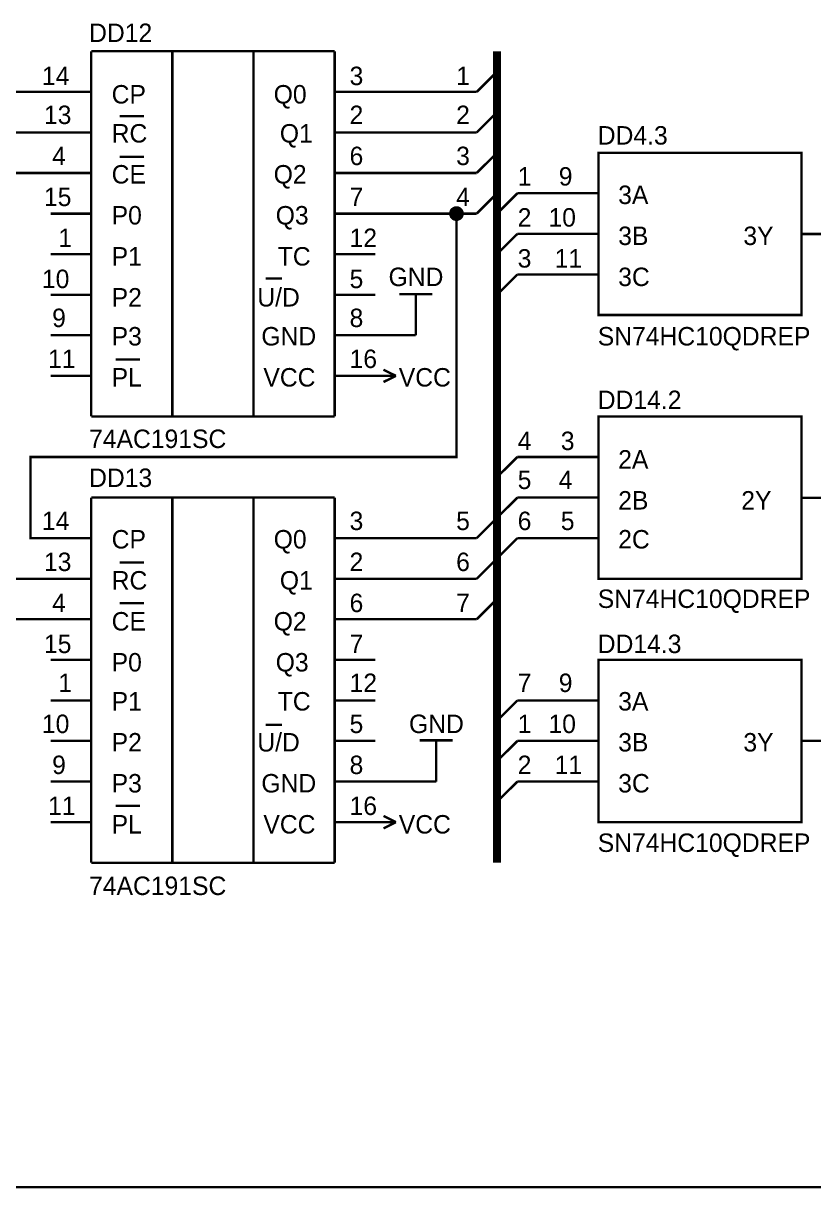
# Model space of a CAD drawing. Header units: millimetres. Extents: x 0 to 594, y 0 to 420.
# Drawn here: x 416.6 to 514, y 104.8 to 248.4 of the extents above; entities that cross this region are included whole.
import ezdxf

# ---------------------------------------------------------------- set-up
doc = ezdxf.new("R2010")
doc.units = ezdxf.units.MM
doc.layers.add('Sheet', color=255, linetype='Continuous')

msp = doc.modelspace()

# ---------------------------------------------------------------- linework, layer by layer
at = {"layer": 'Sheet'}
for points, const_width in [([(424.99, 245), (454.97, 245)], 0.3), ([(424.99, 199.99), (424.99, 245)], 0.3), ([(434.98, 245), (434.98, 199.99)], 0.3), ([(444.98, 245), (444.98, 199.99)], 0.3), ([(454.97, 245), (454.97, 199.99)], 0.3), ([(474.97, 245), (474.97, 144.99)], 1.02), ([(472.47, 239.99), (474.97, 242.49)], 0.3), ([(419.98, 239.99), (407.49, 239.99), (407.49, 237.5), (394.98, 237.5)], 0.3), ([(424.99, 239.99), (419.98, 239.99)], 0.3), ([(454.97, 239.99), (459.98, 239.99)], 0.3), ([(459.98, 239.99), (472.47, 239.99)], 0.3), ([(428.48, 236.99), (431.48, 236.99)], 0.3), ([(472.47, 234.99), (474.97, 237.5)], 0.3), ([(419.98, 234.99), (409.99, 234.99), (409.99, 179.99), (419.98, 179.99)], 0.3), ([(424.99, 234.99), (419.98, 234.99)], 0.3), ([(454.97, 234.99), (459.98, 234.99)], 0.3), ([(459.98, 234.99), (472.47, 234.99)], 0.3), ([(428.48, 231.99), (431.48, 231.99)], 0.3), ([(472.47, 230), (474.97, 232.49)], 0.3), ([(419.98, 230), (414.99, 230), (414.99, 175), (419.98, 175)], 0.3), ([(424.99, 230), (419.98, 230)], 0.3), ([(454.97, 230), (459.98, 230)], 0.3), ([(459.98, 230), (472.47, 230)], 0.3), ([(472.47, 224.99), (474.97, 227.5)], 0.3), ([(474.97, 224.99), (477.48, 227.5)], 0.3), ([(477.48, 227.5), (482.47, 227.5)], 0.3), ([(487.47, 227.5), (482.47, 227.5)], 0.3), ([(469.22, 224.99), (469.22, 225.04), (469.22, 225.07), (469.23, 225.1), (469.23, 225.15), (469.23, 225.18), (469.25, 225.21), (469.27, 225.26), (469.28, 225.29), (469.3, 225.32), (469.31, 225.35), (469.33, 225.38), (469.34, 225.42), (469.36, 225.45), (469.39, 225.48), (469.41, 225.49), (469.44, 225.53), (469.47, 225.56), (469.49, 225.57), (469.52, 225.6), (469.55, 225.62), (469.58, 225.64), (469.61, 225.65), (469.64, 225.67), (469.68, 225.68), (469.71, 225.7), (469.76, 225.72), (469.79, 225.73), (469.82, 225.73), (469.87, 225.73), (469.9, 225.75), (469.93, 225.75), (469.98, 225.75)], 0.3), ([(469.22, 224.99), (469.22, 225.04), (469.22, 225.07), (469.23, 225.1), (469.23, 225.15), (469.23, 225.18), (469.25, 225.21), (469.27, 225.26), (469.28, 225.29), (469.3, 225.32), (469.31, 225.35), (469.33, 225.38), (469.34, 225.42), (469.36, 225.45), (469.39, 225.48), (469.41, 225.49), (469.44, 225.53), (469.47, 225.56), (469.49, 225.57), (469.52, 225.6), (469.55, 225.62), (469.58, 225.64), (469.61, 225.65), (469.64, 225.67), (469.68, 225.68), (469.71, 225.7), (469.76, 225.72), (469.79, 225.73), (469.82, 225.73), (469.87, 225.73), (469.9, 225.75), (469.93, 225.75), (469.98, 225.75)], 0.3), ([(469.22, 224.99), (469.22, 225.04), (469.22, 225.07), (469.23, 225.1), (469.23, 225.15), (469.23, 225.18), (469.25, 225.21), (469.27, 225.26), (469.28, 225.29), (469.3, 225.32), (469.31, 225.35), (469.33, 225.38), (469.34, 225.42), (469.36, 225.45), (469.39, 225.48), (469.41, 225.49), (469.44, 225.53), (469.47, 225.56), (469.49, 225.57), (469.52, 225.6), (469.55, 225.62), (469.58, 225.64), (469.61, 225.65), (469.64, 225.67), (469.68, 225.68), (469.71, 225.7), (469.76, 225.72), (469.79, 225.73), (469.82, 225.73), (469.87, 225.73), (469.9, 225.75), (469.93, 225.75), (469.98, 225.75)], 0.3), ([(469.22, 224.99), (469.22, 225.04), (469.22, 225.07), (469.23, 225.1), (469.23, 225.15), (469.23, 225.18), (469.25, 225.21), (469.27, 225.26), (469.28, 225.29), (469.3, 225.32), (469.31, 225.35), (469.33, 225.38), (469.34, 225.42), (469.36, 225.45), (469.39, 225.48), (469.41, 225.49), (469.44, 225.53), (469.47, 225.56), (469.49, 225.57), (469.52, 225.6), (469.55, 225.62), (469.58, 225.64), (469.61, 225.65), (469.64, 225.67), (469.68, 225.68), (469.71, 225.7), (469.76, 225.72), (469.79, 225.73), (469.82, 225.73), (469.87, 225.73), (469.9, 225.75), (469.93, 225.75), (469.98, 225.75)], 0.3), ([(469.22, 224.99), (469.22, 225.04), (469.22, 225.07), (469.23, 225.1), (469.23, 225.15), (469.23, 225.18), (469.25, 225.21), (469.27, 225.26), (469.28, 225.29), (469.3, 225.32), (469.31, 225.35), (469.33, 225.38), (469.34, 225.42), (469.36, 225.45), (469.39, 225.48), (469.41, 225.49), (469.44, 225.53), (469.47, 225.56), (469.49, 225.57), (469.52, 225.6), (469.55, 225.62), (469.58, 225.64), (469.61, 225.65), (469.64, 225.67), (469.68, 225.68), (469.71, 225.7), (469.76, 225.72), (469.79, 225.73), (469.82, 225.73), (469.87, 225.73), (469.9, 225.75), (469.93, 225.75), (469.98, 225.75)], 0.3), ([(469.22, 224.99), (469.22, 225.04), (469.22, 225.07), (469.23, 225.1), (469.23, 225.15), (469.23, 225.18), (469.25, 225.21), (469.27, 225.26), (469.28, 225.29), (469.3, 225.32), (469.31, 225.35), (469.33, 225.38), (469.34, 225.42), (469.36, 225.45), (469.39, 225.48), (469.41, 225.49), (469.44, 225.53), (469.47, 225.56), (469.49, 225.57), (469.52, 225.6), (469.55, 225.62), (469.58, 225.64), (469.61, 225.65), (469.64, 225.67), (469.68, 225.68), (469.71, 225.7), (469.76, 225.72), (469.79, 225.73), (469.82, 225.73), (469.87, 225.73), (469.9, 225.75), (469.93, 225.75), (469.98, 225.75)], 0.3), ([(469.22, 224.99), (469.22, 225.04), (469.22, 225.07), (469.23, 225.1), (469.23, 225.15), (469.23, 225.18), (469.25, 225.21), (469.27, 225.26), (469.28, 225.29), (469.3, 225.32), (469.31, 225.35), (469.33, 225.38), (469.34, 225.42), (469.36, 225.45), (469.39, 225.48), (469.41, 225.49), (469.44, 225.53), (469.47, 225.56), (469.49, 225.57), (469.52, 225.6), (469.55, 225.62), (469.58, 225.64), (469.61, 225.65), (469.64, 225.67), (469.68, 225.68), (469.71, 225.7), (469.76, 225.72), (469.79, 225.73), (469.82, 225.73), (469.87, 225.73), (469.9, 225.75), (469.93, 225.75), (469.98, 225.75)], 0.0991), ([(469.22, 224.99), (469.22, 225.04), (469.22, 225.07), (469.23, 225.1), (469.23, 225.15), (469.23, 225.18), (469.25, 225.21), (469.27, 225.26), (469.28, 225.29), (469.3, 225.32), (469.31, 225.35), (469.33, 225.38), (469.34, 225.42), (469.36, 225.45), (469.39, 225.48), (469.41, 225.49), (469.44, 225.53), (469.47, 225.56), (469.49, 225.57), (469.52, 225.6), (469.55, 225.62), (469.58, 225.64), (469.61, 225.65), (469.64, 225.67), (469.68, 225.68), (469.71, 225.7), (469.76, 225.72), (469.79, 225.73), (469.82, 225.73), (469.87, 225.73), (469.9, 225.75), (469.93, 225.75), (469.98, 225.75)], 0.0991), ([(469.22, 224.99), (469.22, 225.04), (469.22, 225.07), (469.23, 225.1), (469.23, 225.15), (469.23, 225.18), (469.25, 225.21), (469.27, 225.26), (469.28, 225.29), (469.3, 225.32), (469.31, 225.35), (469.33, 225.38), (469.34, 225.42), (469.36, 225.45), (469.39, 225.48), (469.41, 225.49), (469.44, 225.53), (469.47, 225.56), (469.49, 225.57), (469.52, 225.6), (469.55, 225.62), (469.58, 225.64), (469.61, 225.65), (469.64, 225.67), (469.68, 225.68), (469.71, 225.7), (469.76, 225.72), (469.79, 225.73), (469.82, 225.73), (469.87, 225.73), (469.9, 225.75), (469.93, 225.75), (469.98, 225.75)], 0.0991), ([(469.22, 224.99), (469.22, 225.04), (469.22, 225.07), (469.23, 225.1), (469.23, 225.15), (469.23, 225.18), (469.25, 225.21), (469.27, 225.26), (469.28, 225.29), (469.3, 225.32), (469.31, 225.35), (469.33, 225.38), (469.34, 225.42), (469.36, 225.45), (469.39, 225.48), (469.41, 225.49), (469.44, 225.53), (469.47, 225.56), (469.49, 225.57), (469.52, 225.6), (469.55, 225.62), (469.58, 225.64), (469.61, 225.65), (469.64, 225.67), (469.68, 225.68), (469.71, 225.7), (469.76, 225.72), (469.79, 225.73), (469.82, 225.73), (469.87, 225.73), (469.9, 225.75), (469.93, 225.75), (469.98, 225.75)], 0.0991), ([(469.22, 224.99), (469.22, 225.04), (469.22, 225.07), (469.23, 225.1), (469.23, 225.15), (469.23, 225.18), (469.25, 225.21), (469.27, 225.26), (469.28, 225.29), (469.3, 225.32), (469.31, 225.35), (469.33, 225.38), (469.34, 225.42), (469.36, 225.45), (469.39, 225.48), (469.41, 225.49), (469.44, 225.53), (469.47, 225.56), (469.49, 225.57), (469.52, 225.6), (469.55, 225.62), (469.58, 225.64), (469.61, 225.65), (469.64, 225.67), (469.68, 225.68), (469.71, 225.7), (469.76, 225.72), (469.79, 225.73), (469.82, 225.73), (469.87, 225.73), (469.9, 225.75), (469.93, 225.75), (469.98, 225.75)], 0.0991), ([(469.22, 224.99), (469.22, 225.04), (469.22, 225.07), (469.23, 225.1), (469.23, 225.15), (469.23, 225.18), (469.25, 225.21), (469.27, 225.26), (469.28, 225.29), (469.3, 225.32), (469.31, 225.35), (469.33, 225.38), (469.34, 225.42), (469.36, 225.45), (469.39, 225.48), (469.41, 225.49), (469.44, 225.53), (469.47, 225.56), (469.49, 225.57), (469.52, 225.6), (469.55, 225.62), (469.58, 225.64), (469.61, 225.65), (469.64, 225.67), (469.68, 225.68), (469.71, 225.7), (469.76, 225.72), (469.79, 225.73), (469.82, 225.73), (469.87, 225.73), (469.9, 225.75), (469.93, 225.75), (469.98, 225.75)], 0.0991), ([(469.98, 225.75), (469.98, 225.75)], 0.3), ([(469.98, 225.75), (470.01, 225.75), (470.06, 225.75), (470.09, 225.73), (470.13, 225.73), (470.17, 225.73), (470.2, 225.72), (470.23, 225.7), (470.26, 225.68), (470.31, 225.67), (470.34, 225.65), (470.37, 225.64), (470.4, 225.62), (470.43, 225.6), (470.45, 225.57), (470.48, 225.56), (470.51, 225.53), (470.53, 225.49), (470.56, 225.48), (470.58, 225.45), (470.61, 225.42), (470.62, 225.38), (470.64, 225.35), (470.66, 225.32), (470.67, 225.29), (470.69, 225.26), (470.7, 225.21), (470.7, 225.18), (470.72, 225.15), (470.72, 225.1), (470.73, 225.07), (470.73, 225.04), (470.73, 224.99)], 0.3), ([(469.98, 225.75), (469.98, 225.75)], 0.3), ([(469.98, 225.75), (470.01, 225.75), (470.06, 225.75), (470.09, 225.73), (470.13, 225.73), (470.17, 225.73), (470.2, 225.72), (470.23, 225.7), (470.26, 225.68), (470.31, 225.67), (470.34, 225.65), (470.37, 225.64), (470.4, 225.62), (470.43, 225.6), (470.45, 225.57), (470.48, 225.56), (470.51, 225.53), (470.53, 225.49), (470.56, 225.48), (470.58, 225.45), (470.61, 225.42), (470.62, 225.38), (470.64, 225.35), (470.66, 225.32), (470.67, 225.29), (470.69, 225.26), (470.7, 225.21), (470.7, 225.18), (470.72, 225.15), (470.72, 225.1), (470.73, 225.07), (470.73, 225.04), (470.73, 224.99)], 0.3), ([(469.98, 225.75), (469.98, 225.75)], 0.3), ([(469.98, 225.75), (470.01, 225.75), (470.06, 225.75), (470.09, 225.73), (470.13, 225.73), (470.17, 225.73), (470.2, 225.72), (470.23, 225.7), (470.26, 225.68), (470.31, 225.67), (470.34, 225.65), (470.37, 225.64), (470.4, 225.62), (470.43, 225.6), (470.45, 225.57), (470.48, 225.56), (470.51, 225.53), (470.53, 225.49), (470.56, 225.48), (470.58, 225.45), (470.61, 225.42), (470.62, 225.38), (470.64, 225.35), (470.66, 225.32), (470.67, 225.29), (470.69, 225.26), (470.7, 225.21), (470.7, 225.18), (470.72, 225.15), (470.72, 225.1), (470.73, 225.07), (470.73, 225.04), (470.73, 224.99)], 0.3), ([(469.98, 225.75), (469.98, 225.75)], 0.3), ([(469.98, 225.75), (470.01, 225.75), (470.06, 225.75), (470.09, 225.73), (470.13, 225.73), (470.17, 225.73), (470.2, 225.72), (470.23, 225.7), (470.26, 225.68), (470.31, 225.67), (470.34, 225.65), (470.37, 225.64), (470.4, 225.62), (470.43, 225.6), (470.45, 225.57), (470.48, 225.56), (470.51, 225.53), (470.53, 225.49), (470.56, 225.48), (470.58, 225.45), (470.61, 225.42), (470.62, 225.38), (470.64, 225.35), (470.66, 225.32), (470.67, 225.29), (470.69, 225.26), (470.7, 225.21), (470.7, 225.18), (470.72, 225.15), (470.72, 225.1), (470.73, 225.07), (470.73, 225.04), (470.73, 224.99)], 0.3), ([(469.98, 225.75), (469.98, 225.75)], 0.3), ([(469.98, 225.75), (470.01, 225.75), (470.06, 225.75), (470.09, 225.73), (470.13, 225.73), (470.17, 225.73), (470.2, 225.72), (470.23, 225.7), (470.26, 225.68), (470.31, 225.67), (470.34, 225.65), (470.37, 225.64), (470.4, 225.62), (470.43, 225.6), (470.45, 225.57), (470.48, 225.56), (470.51, 225.53), (470.53, 225.49), (470.56, 225.48), (470.58, 225.45), (470.61, 225.42), (470.62, 225.38), (470.64, 225.35), (470.66, 225.32), (470.67, 225.29), (470.69, 225.26), (470.7, 225.21), (470.7, 225.18), (470.72, 225.15), (470.72, 225.1), (470.73, 225.07), (470.73, 225.04), (470.73, 224.99)], 0.3), ([(469.98, 225.75), (469.98, 225.75)], 0.3), ([(469.98, 225.75), (470.01, 225.75), (470.06, 225.75), (470.09, 225.73), (470.13, 225.73), (470.17, 225.73), (470.2, 225.72), (470.23, 225.7), (470.26, 225.68), (470.31, 225.67), (470.34, 225.65), (470.37, 225.64), (470.4, 225.62), (470.43, 225.6), (470.45, 225.57), (470.48, 225.56), (470.51, 225.53), (470.53, 225.49), (470.56, 225.48), (470.58, 225.45), (470.61, 225.42), (470.62, 225.38), (470.64, 225.35), (470.66, 225.32), (470.67, 225.29), (470.69, 225.26), (470.7, 225.21), (470.7, 225.18), (470.72, 225.15), (470.72, 225.1), (470.73, 225.07), (470.73, 225.04), (470.73, 224.99)], 0.3), ([(469.98, 225.75), (469.98, 225.75)], 0.0991), ([(469.98, 225.75), (470.01, 225.75), (470.06, 225.75), (470.09, 225.73), (470.13, 225.73), (470.17, 225.73), (470.2, 225.72), (470.23, 225.7), (470.26, 225.68), (470.31, 225.67), (470.34, 225.65), (470.37, 225.64), (470.4, 225.62), (470.43, 225.6), (470.45, 225.57), (470.48, 225.56), (470.51, 225.53), (470.53, 225.49), (470.56, 225.48), (470.58, 225.45), (470.61, 225.42), (470.62, 225.38), (470.64, 225.35), (470.66, 225.32), (470.67, 225.29), (470.69, 225.26), (470.7, 225.21), (470.7, 225.18), (470.72, 225.15), (470.72, 225.1), (470.73, 225.07), (470.73, 225.04), (470.73, 224.99)], 0.0991), ([(469.98, 225.75), (469.98, 225.75)], 0.0991), ([(469.98, 225.75), (470.01, 225.75), (470.06, 225.75), (470.09, 225.73), (470.13, 225.73), (470.17, 225.73), (470.2, 225.72), (470.23, 225.7), (470.26, 225.68), (470.31, 225.67), (470.34, 225.65), (470.37, 225.64), (470.4, 225.62), (470.43, 225.6), (470.45, 225.57), (470.48, 225.56), (470.51, 225.53), (470.53, 225.49), (470.56, 225.48), (470.58, 225.45), (470.61, 225.42), (470.62, 225.38), (470.64, 225.35), (470.66, 225.32), (470.67, 225.29), (470.69, 225.26), (470.7, 225.21), (470.7, 225.18), (470.72, 225.15), (470.72, 225.1), (470.73, 225.07), (470.73, 225.04), (470.73, 224.99)], 0.0991), ([(469.98, 225.75), (469.98, 225.75)], 0.0991), ([(469.98, 225.75), (470.01, 225.75), (470.06, 225.75), (470.09, 225.73), (470.13, 225.73), (470.17, 225.73), (470.2, 225.72), (470.23, 225.7), (470.26, 225.68), (470.31, 225.67), (470.34, 225.65), (470.37, 225.64), (470.4, 225.62), (470.43, 225.6), (470.45, 225.57), (470.48, 225.56), (470.51, 225.53), (470.53, 225.49), (470.56, 225.48), (470.58, 225.45), (470.61, 225.42), (470.62, 225.38), (470.64, 225.35), (470.66, 225.32), (470.67, 225.29), (470.69, 225.26), (470.7, 225.21), (470.7, 225.18), (470.72, 225.15), (470.72, 225.1), (470.73, 225.07), (470.73, 225.04), (470.73, 224.99)], 0.0991), ([(469.98, 225.75), (469.98, 225.75)], 0.0991), ([(469.98, 225.75), (470.01, 225.75), (470.06, 225.75), (470.09, 225.73), (470.13, 225.73), (470.17, 225.73), (470.2, 225.72), (470.23, 225.7), (470.26, 225.68), (470.31, 225.67), (470.34, 225.65), (470.37, 225.64), (470.4, 225.62), (470.43, 225.6), (470.45, 225.57), (470.48, 225.56), (470.51, 225.53), (470.53, 225.49), (470.56, 225.48), (470.58, 225.45), (470.61, 225.42), (470.62, 225.38), (470.64, 225.35), (470.66, 225.32), (470.67, 225.29), (470.69, 225.26), (470.7, 225.21), (470.7, 225.18), (470.72, 225.15), (470.72, 225.1), (470.73, 225.07), (470.73, 225.04), (470.73, 224.99)], 0.0991), ([(469.98, 225.75), (469.98, 225.75)], 0.0991), ([(469.98, 225.75), (470.01, 225.75), (470.06, 225.75), (470.09, 225.73), (470.13, 225.73), (470.17, 225.73), (470.2, 225.72), (470.23, 225.7), (470.26, 225.68), (470.31, 225.67), (470.34, 225.65), (470.37, 225.64), (470.4, 225.62), (470.43, 225.6), (470.45, 225.57), (470.48, 225.56), (470.51, 225.53), (470.53, 225.49), (470.56, 225.48), (470.58, 225.45), (470.61, 225.42), (470.62, 225.38), (470.64, 225.35), (470.66, 225.32), (470.67, 225.29), (470.69, 225.26), (470.7, 225.21), (470.7, 225.18), (470.72, 225.15), (470.72, 225.1), (470.73, 225.07), (470.73, 225.04), (470.73, 224.99)], 0.0991), ([(469.98, 225.75), (469.98, 225.75)], 0.0991), ([(469.98, 225.75), (470.01, 225.75), (470.06, 225.75), (470.09, 225.73), (470.13, 225.73), (470.17, 225.73), (470.2, 225.72), (470.23, 225.7), (470.26, 225.68), (470.31, 225.67), (470.34, 225.65), (470.37, 225.64), (470.4, 225.62), (470.43, 225.6), (470.45, 225.57), (470.48, 225.56), (470.51, 225.53), (470.53, 225.49), (470.56, 225.48), (470.58, 225.45), (470.61, 225.42), (470.62, 225.38), (470.64, 225.35), (470.66, 225.32), (470.67, 225.29), (470.69, 225.26), (470.7, 225.21), (470.7, 225.18), (470.72, 225.15), (470.72, 225.1), (470.73, 225.07), (470.73, 225.04), (470.73, 224.99)], 0.0991), ([(469.98, 224.99), (469.98, 195), (417.49, 195), (417.49, 185), (419.98, 185)], 0.3), ([(424.99, 224.99), (419.98, 224.99)], 0.3), ([(454.97, 224.99), (459.98, 224.99)], 0.3), ([(472.47, 224.99), (469.98, 224.99), (459.98, 224.99)], 0.3), ([(469.98, 224.23), (469.93, 224.23), (469.9, 224.23), (469.87, 224.25), (469.82, 224.25), (469.79, 224.26), (469.76, 224.26), (469.71, 224.28), (469.68, 224.29), (469.64, 224.31), (469.61, 224.33), (469.58, 224.34), (469.55, 224.36), (469.52, 224.39), (469.49, 224.4), (469.47, 224.44), (469.44, 224.45), (469.41, 224.48), (469.39, 224.51), (469.36, 224.53), (469.34, 224.56), (469.33, 224.59), (469.31, 224.63), (469.3, 224.66), (469.28, 224.7), (469.27, 224.74), (469.25, 224.77), (469.23, 224.8), (469.23, 224.83), (469.23, 224.88), (469.22, 224.91), (469.22, 224.96), (469.22, 224.99)], 0.3), ([(469.22, 224.99), (469.22, 224.99)], 0.3), ([(469.98, 224.23), (469.93, 224.23), (469.9, 224.23), (469.87, 224.25), (469.82, 224.25), (469.79, 224.26), (469.76, 224.26), (469.71, 224.28), (469.68, 224.29), (469.64, 224.31), (469.61, 224.33), (469.58, 224.34), (469.55, 224.36), (469.52, 224.39), (469.49, 224.4), (469.47, 224.44), (469.44, 224.45), (469.41, 224.48), (469.39, 224.51), (469.36, 224.53), (469.34, 224.56), (469.33, 224.59), (469.31, 224.63), (469.3, 224.66), (469.28, 224.7), (469.27, 224.74), (469.25, 224.77), (469.23, 224.8), (469.23, 224.83), (469.23, 224.88), (469.22, 224.91), (469.22, 224.96), (469.22, 224.99)], 0.3), ([(469.22, 224.99), (469.22, 224.99)], 0.3), ([(469.98, 224.23), (469.93, 224.23), (469.9, 224.23), (469.87, 224.25), (469.82, 224.25), (469.79, 224.26), (469.76, 224.26), (469.71, 224.28), (469.68, 224.29), (469.64, 224.31), (469.61, 224.33), (469.58, 224.34), (469.55, 224.36), (469.52, 224.39), (469.49, 224.4), (469.47, 224.44), (469.44, 224.45), (469.41, 224.48), (469.39, 224.51), (469.36, 224.53), (469.34, 224.56), (469.33, 224.59), (469.31, 224.63), (469.3, 224.66), (469.28, 224.7), (469.27, 224.74), (469.25, 224.77), (469.23, 224.8), (469.23, 224.83), (469.23, 224.88), (469.22, 224.91), (469.22, 224.96), (469.22, 224.99)], 0.3), ([(469.22, 224.99), (469.22, 224.99)], 0.3), ([(469.98, 224.23), (469.93, 224.23), (469.9, 224.23), (469.87, 224.25), (469.82, 224.25), (469.79, 224.26), (469.76, 224.26), (469.71, 224.28), (469.68, 224.29), (469.64, 224.31), (469.61, 224.33), (469.58, 224.34), (469.55, 224.36), (469.52, 224.39), (469.49, 224.4), (469.47, 224.44), (469.44, 224.45), (469.41, 224.48), (469.39, 224.51), (469.36, 224.53), (469.34, 224.56), (469.33, 224.59), (469.31, 224.63), (469.3, 224.66), (469.28, 224.7), (469.27, 224.74), (469.25, 224.77), (469.23, 224.8), (469.23, 224.83), (469.23, 224.88), (469.22, 224.91), (469.22, 224.96), (469.22, 224.99)], 0.3), ([(469.22, 224.99), (469.22, 224.99)], 0.3), ([(469.98, 224.23), (469.93, 224.23), (469.9, 224.23), (469.87, 224.25), (469.82, 224.25), (469.79, 224.26), (469.76, 224.26), (469.71, 224.28), (469.68, 224.29), (469.64, 224.31), (469.61, 224.33), (469.58, 224.34), (469.55, 224.36), (469.52, 224.39), (469.49, 224.4), (469.47, 224.44), (469.44, 224.45), (469.41, 224.48), (469.39, 224.51), (469.36, 224.53), (469.34, 224.56), (469.33, 224.59), (469.31, 224.63), (469.3, 224.66), (469.28, 224.7), (469.27, 224.74), (469.25, 224.77), (469.23, 224.8), (469.23, 224.83), (469.23, 224.88), (469.22, 224.91), (469.22, 224.96), (469.22, 224.99)], 0.3), ([(469.22, 224.99), (469.22, 224.99)], 0.3), ([(469.98, 224.23), (469.93, 224.23), (469.9, 224.23), (469.87, 224.25), (469.82, 224.25), (469.79, 224.26), (469.76, 224.26), (469.71, 224.28), (469.68, 224.29), (469.64, 224.31), (469.61, 224.33), (469.58, 224.34), (469.55, 224.36), (469.52, 224.39), (469.49, 224.4), (469.47, 224.44), (469.44, 224.45), (469.41, 224.48), (469.39, 224.51), (469.36, 224.53), (469.34, 224.56), (469.33, 224.59), (469.31, 224.63), (469.3, 224.66), (469.28, 224.7), (469.27, 224.74), (469.25, 224.77), (469.23, 224.8), (469.23, 224.83), (469.23, 224.88), (469.22, 224.91), (469.22, 224.96), (469.22, 224.99)], 0.3), ([(469.22, 224.99), (469.22, 224.99)], 0.3), ([(469.98, 224.23), (469.93, 224.23), (469.9, 224.23), (469.87, 224.25), (469.82, 224.25), (469.79, 224.26), (469.76, 224.26), (469.71, 224.28), (469.68, 224.29), (469.64, 224.31), (469.61, 224.33), (469.58, 224.34), (469.55, 224.36), (469.52, 224.39), (469.49, 224.4), (469.47, 224.44), (469.44, 224.45), (469.41, 224.48), (469.39, 224.51), (469.36, 224.53), (469.34, 224.56), (469.33, 224.59), (469.31, 224.63), (469.3, 224.66), (469.28, 224.7), (469.27, 224.74), (469.25, 224.77), (469.23, 224.8), (469.23, 224.83), (469.23, 224.88), (469.22, 224.91), (469.22, 224.96), (469.22, 224.99)], 0.0991), ([(469.22, 224.99), (469.22, 224.99)], 0.0991), ([(469.98, 224.23), (469.93, 224.23), (469.9, 224.23), (469.87, 224.25), (469.82, 224.25), (469.79, 224.26), (469.76, 224.26), (469.71, 224.28), (469.68, 224.29), (469.64, 224.31), (469.61, 224.33), (469.58, 224.34), (469.55, 224.36), (469.52, 224.39), (469.49, 224.4), (469.47, 224.44), (469.44, 224.45), (469.41, 224.48), (469.39, 224.51), (469.36, 224.53), (469.34, 224.56), (469.33, 224.59), (469.31, 224.63), (469.3, 224.66), (469.28, 224.7), (469.27, 224.74), (469.25, 224.77), (469.23, 224.8), (469.23, 224.83), (469.23, 224.88), (469.22, 224.91), (469.22, 224.96), (469.22, 224.99)], 0.0991), ([(469.22, 224.99), (469.22, 224.99)], 0.0991), ([(469.98, 224.23), (469.93, 224.23), (469.9, 224.23), (469.87, 224.25), (469.82, 224.25), (469.79, 224.26), (469.76, 224.26), (469.71, 224.28), (469.68, 224.29), (469.64, 224.31), (469.61, 224.33), (469.58, 224.34), (469.55, 224.36), (469.52, 224.39), (469.49, 224.4), (469.47, 224.44), (469.44, 224.45), (469.41, 224.48), (469.39, 224.51), (469.36, 224.53), (469.34, 224.56), (469.33, 224.59), (469.31, 224.63), (469.3, 224.66), (469.28, 224.7), (469.27, 224.74), (469.25, 224.77), (469.23, 224.8), (469.23, 224.83), (469.23, 224.88), (469.22, 224.91), (469.22, 224.96), (469.22, 224.99)], 0.0991), ([(469.22, 224.99), (469.22, 224.99)], 0.0991), ([(469.98, 224.23), (469.93, 224.23), (469.9, 224.23), (469.87, 224.25), (469.82, 224.25), (469.79, 224.26), (469.76, 224.26), (469.71, 224.28), (469.68, 224.29), (469.64, 224.31), (469.61, 224.33), (469.58, 224.34), (469.55, 224.36), (469.52, 224.39), (469.49, 224.4), (469.47, 224.44), (469.44, 224.45), (469.41, 224.48), (469.39, 224.51), (469.36, 224.53), (469.34, 224.56), (469.33, 224.59), (469.31, 224.63), (469.3, 224.66), (469.28, 224.7), (469.27, 224.74), (469.25, 224.77), (469.23, 224.8), (469.23, 224.83), (469.23, 224.88), (469.22, 224.91), (469.22, 224.96), (469.22, 224.99)], 0.0991), ([(469.22, 224.99), (469.22, 224.99)], 0.0991), ([(469.98, 224.23), (469.93, 224.23), (469.9, 224.23), (469.87, 224.25), (469.82, 224.25), (469.79, 224.26), (469.76, 224.26), (469.71, 224.28), (469.68, 224.29), (469.64, 224.31), (469.61, 224.33), (469.58, 224.34), (469.55, 224.36), (469.52, 224.39), (469.49, 224.4), (469.47, 224.44), (469.44, 224.45), (469.41, 224.48), (469.39, 224.51), (469.36, 224.53), (469.34, 224.56), (469.33, 224.59), (469.31, 224.63), (469.3, 224.66), (469.28, 224.7), (469.27, 224.74), (469.25, 224.77), (469.23, 224.8), (469.23, 224.83), (469.23, 224.88), (469.22, 224.91), (469.22, 224.96), (469.22, 224.99)], 0.0991), ([(469.22, 224.99), (469.22, 224.99)], 0.0991), ([(469.98, 224.23), (469.93, 224.23), (469.9, 224.23), (469.87, 224.25), (469.82, 224.25), (469.79, 224.26), (469.76, 224.26), (469.71, 224.28), (469.68, 224.29), (469.64, 224.31), (469.61, 224.33), (469.58, 224.34), (469.55, 224.36), (469.52, 224.39), (469.49, 224.4), (469.47, 224.44), (469.44, 224.45), (469.41, 224.48), (469.39, 224.51), (469.36, 224.53), (469.34, 224.56), (469.33, 224.59), (469.31, 224.63), (469.3, 224.66), (469.28, 224.7), (469.27, 224.74), (469.25, 224.77), (469.23, 224.8), (469.23, 224.83), (469.23, 224.88), (469.22, 224.91), (469.22, 224.96), (469.22, 224.99)], 0.0991), ([(469.22, 224.99), (469.22, 224.99)], 0.0991), ([(470.73, 224.99), (470.73, 224.96), (470.73, 224.91), (470.72, 224.88), (470.72, 224.83), (470.7, 224.8), (470.7, 224.77), (470.69, 224.74), (470.67, 224.7), (470.66, 224.66), (470.64, 224.63), (470.62, 224.59), (470.61, 224.56), (470.58, 224.53), (470.56, 224.51), (470.53, 224.48), (470.51, 224.45), (470.48, 224.44), (470.45, 224.4), (470.43, 224.39), (470.4, 224.36), (470.37, 224.34), (470.34, 224.33), (470.31, 224.31), (470.26, 224.29), (470.23, 224.28), (470.2, 224.26), (470.17, 224.26), (470.13, 224.25), (470.09, 224.25), (470.06, 224.23), (470.01, 224.23), (469.98, 224.23)], 0.3), ([(470.73, 224.99), (470.73, 224.96), (470.73, 224.91), (470.72, 224.88), (470.72, 224.83), (470.7, 224.8), (470.7, 224.77), (470.69, 224.74), (470.67, 224.7), (470.66, 224.66), (470.64, 224.63), (470.62, 224.59), (470.61, 224.56), (470.58, 224.53), (470.56, 224.51), (470.53, 224.48), (470.51, 224.45), (470.48, 224.44), (470.45, 224.4), (470.43, 224.39), (470.4, 224.36), (470.37, 224.34), (470.34, 224.33), (470.31, 224.31), (470.26, 224.29), (470.23, 224.28), (470.2, 224.26), (470.17, 224.26), (470.13, 224.25), (470.09, 224.25), (470.06, 224.23), (470.01, 224.23), (469.98, 224.23)], 0.3), ([(470.73, 224.99), (470.73, 224.96), (470.73, 224.91), (470.72, 224.88), (470.72, 224.83), (470.7, 224.8), (470.7, 224.77), (470.69, 224.74), (470.67, 224.7), (470.66, 224.66), (470.64, 224.63), (470.62, 224.59), (470.61, 224.56), (470.58, 224.53), (470.56, 224.51), (470.53, 224.48), (470.51, 224.45), (470.48, 224.44), (470.45, 224.4), (470.43, 224.39), (470.4, 224.36), (470.37, 224.34), (470.34, 224.33), (470.31, 224.31), (470.26, 224.29), (470.23, 224.28), (470.2, 224.26), (470.17, 224.26), (470.13, 224.25), (470.09, 224.25), (470.06, 224.23), (470.01, 224.23), (469.98, 224.23)], 0.3), ([(470.73, 224.99), (470.73, 224.96), (470.73, 224.91), (470.72, 224.88), (470.72, 224.83), (470.7, 224.8), (470.7, 224.77), (470.69, 224.74), (470.67, 224.7), (470.66, 224.66), (470.64, 224.63), (470.62, 224.59), (470.61, 224.56), (470.58, 224.53), (470.56, 224.51), (470.53, 224.48), (470.51, 224.45), (470.48, 224.44), (470.45, 224.4), (470.43, 224.39), (470.4, 224.36), (470.37, 224.34), (470.34, 224.33), (470.31, 224.31), (470.26, 224.29), (470.23, 224.28), (470.2, 224.26), (470.17, 224.26), (470.13, 224.25), (470.09, 224.25), (470.06, 224.23), (470.01, 224.23), (469.98, 224.23)], 0.3), ([(470.73, 224.99), (470.73, 224.96), (470.73, 224.91), (470.72, 224.88), (470.72, 224.83), (470.7, 224.8), (470.7, 224.77), (470.69, 224.74), (470.67, 224.7), (470.66, 224.66), (470.64, 224.63), (470.62, 224.59), (470.61, 224.56), (470.58, 224.53), (470.56, 224.51), (470.53, 224.48), (470.51, 224.45), (470.48, 224.44), (470.45, 224.4), (470.43, 224.39), (470.4, 224.36), (470.37, 224.34), (470.34, 224.33), (470.31, 224.31), (470.26, 224.29), (470.23, 224.28), (470.2, 224.26), (470.17, 224.26), (470.13, 224.25), (470.09, 224.25), (470.06, 224.23), (470.01, 224.23), (469.98, 224.23)], 0.3), ([(470.73, 224.99), (470.73, 224.96), (470.73, 224.91), (470.72, 224.88), (470.72, 224.83), (470.7, 224.8), (470.7, 224.77), (470.69, 224.74), (470.67, 224.7), (470.66, 224.66), (470.64, 224.63), (470.62, 224.59), (470.61, 224.56), (470.58, 224.53), (470.56, 224.51), (470.53, 224.48), (470.51, 224.45), (470.48, 224.44), (470.45, 224.4), (470.43, 224.39), (470.4, 224.36), (470.37, 224.34), (470.34, 224.33), (470.31, 224.31), (470.26, 224.29), (470.23, 224.28), (470.2, 224.26), (470.17, 224.26), (470.13, 224.25), (470.09, 224.25), (470.06, 224.23), (470.01, 224.23), (469.98, 224.23)], 0.3), ([(470.73, 224.99), (470.73, 224.96), (470.73, 224.91), (470.72, 224.88), (470.72, 224.83), (470.7, 224.8), (470.7, 224.77), (470.69, 224.74), (470.67, 224.7), (470.66, 224.66), (470.64, 224.63), (470.62, 224.59), (470.61, 224.56), (470.58, 224.53), (470.56, 224.51), (470.53, 224.48), (470.51, 224.45), (470.48, 224.44), (470.45, 224.4), (470.43, 224.39), (470.4, 224.36), (470.37, 224.34), (470.34, 224.33), (470.31, 224.31), (470.26, 224.29), (470.23, 224.28), (470.2, 224.26), (470.17, 224.26), (470.13, 224.25), (470.09, 224.25), (470.06, 224.23), (470.01, 224.23), (469.98, 224.23)], 0.0991), ([(470.73, 224.99), (470.73, 224.96), (470.73, 224.91), (470.72, 224.88), (470.72, 224.83), (470.7, 224.8), (470.7, 224.77), (470.69, 224.74), (470.67, 224.7), (470.66, 224.66), (470.64, 224.63), (470.62, 224.59), (470.61, 224.56), (470.58, 224.53), (470.56, 224.51), (470.53, 224.48), (470.51, 224.45), (470.48, 224.44), (470.45, 224.4), (470.43, 224.39), (470.4, 224.36), (470.37, 224.34), (470.34, 224.33), (470.31, 224.31), (470.26, 224.29), (470.23, 224.28), (470.2, 224.26), (470.17, 224.26), (470.13, 224.25), (470.09, 224.25), (470.06, 224.23), (470.01, 224.23), (469.98, 224.23)], 0.0991), ([(470.73, 224.99), (470.73, 224.96), (470.73, 224.91), (470.72, 224.88), (470.72, 224.83), (470.7, 224.8), (470.7, 224.77), (470.69, 224.74), (470.67, 224.7), (470.66, 224.66), (470.64, 224.63), (470.62, 224.59), (470.61, 224.56), (470.58, 224.53), (470.56, 224.51), (470.53, 224.48), (470.51, 224.45), (470.48, 224.44), (470.45, 224.4), (470.43, 224.39), (470.4, 224.36), (470.37, 224.34), (470.34, 224.33), (470.31, 224.31), (470.26, 224.29), (470.23, 224.28), (470.2, 224.26), (470.17, 224.26), (470.13, 224.25), (470.09, 224.25), (470.06, 224.23), (470.01, 224.23), (469.98, 224.23)], 0.0991), ([(470.73, 224.99), (470.73, 224.96), (470.73, 224.91), (470.72, 224.88), (470.72, 224.83), (470.7, 224.8), (470.7, 224.77), (470.69, 224.74), (470.67, 224.7), (470.66, 224.66), (470.64, 224.63), (470.62, 224.59), (470.61, 224.56), (470.58, 224.53), (470.56, 224.51), (470.53, 224.48), (470.51, 224.45), (470.48, 224.44), (470.45, 224.4), (470.43, 224.39), (470.4, 224.36), (470.37, 224.34), (470.34, 224.33), (470.31, 224.31), (470.26, 224.29), (470.23, 224.28), (470.2, 224.26), (470.17, 224.26), (470.13, 224.25), (470.09, 224.25), (470.06, 224.23), (470.01, 224.23), (469.98, 224.23)], 0.0991), ([(470.73, 224.99), (470.73, 224.96), (470.73, 224.91), (470.72, 224.88), (470.72, 224.83), (470.7, 224.8), (470.7, 224.77), (470.69, 224.74), (470.67, 224.7), (470.66, 224.66), (470.64, 224.63), (470.62, 224.59), (470.61, 224.56), (470.58, 224.53), (470.56, 224.51), (470.53, 224.48), (470.51, 224.45), (470.48, 224.44), (470.45, 224.4), (470.43, 224.39), (470.4, 224.36), (470.37, 224.34), (470.34, 224.33), (470.31, 224.31), (470.26, 224.29), (470.23, 224.28), (470.2, 224.26), (470.17, 224.26), (470.13, 224.25), (470.09, 224.25), (470.06, 224.23), (470.01, 224.23), (469.98, 224.23)], 0.0991), ([(470.73, 224.99), (470.73, 224.96), (470.73, 224.91), (470.72, 224.88), (470.72, 224.83), (470.7, 224.8), (470.7, 224.77), (470.69, 224.74), (470.67, 224.7), (470.66, 224.66), (470.64, 224.63), (470.62, 224.59), (470.61, 224.56), (470.58, 224.53), (470.56, 224.51), (470.53, 224.48), (470.51, 224.45), (470.48, 224.44), (470.45, 224.4), (470.43, 224.39), (470.4, 224.36), (470.37, 224.34), (470.34, 224.33), (470.31, 224.31), (470.26, 224.29), (470.23, 224.28), (470.2, 224.26), (470.17, 224.26), (470.13, 224.25), (470.09, 224.25), (470.06, 224.23), (470.01, 224.23), (469.98, 224.23)], 0.0991), ([(470.73, 224.99), (470.73, 224.99), (470.73, 224.99), (470.73, 224.99), (470.73, 224.99), (470.73, 224.99), (470.73, 224.99), (470.73, 224.99), (470.73, 224.99), (470.73, 224.99), (470.73, 224.99), (470.73, 224.99), (470.73, 224.99), (470.73, 224.99), (470.73, 224.99), (470.73, 224.99), (470.73, 224.99), (470.73, 224.99), (470.73, 224.99), (470.73, 224.99), (470.73, 224.99), (470.73, 224.99), (470.73, 224.99), (470.73, 224.99), (470.73, 224.99), (470.73, 224.99), (470.73, 224.99), (470.73, 224.99), (470.73, 224.99), (470.73, 224.99), (470.73, 224.99), (470.73, 224.99), (470.73, 224.99)], 0.3), ([(470.73, 224.99), (470.73, 224.99)], 0.3), ([(470.73, 224.99), (470.73, 224.99), (470.73, 224.99), (470.73, 224.99), (470.73, 224.99), (470.73, 224.99), (470.73, 224.99), (470.73, 224.99), (470.73, 224.99), (470.73, 224.99), (470.73, 224.99), (470.73, 224.99), (470.73, 224.99), (470.73, 224.99), (470.73, 224.99), (470.73, 224.99), (470.73, 224.99), (470.73, 224.99), (470.73, 224.99), (470.73, 224.99), (470.73, 224.99), (470.73, 224.99), (470.73, 224.99), (470.73, 224.99), (470.73, 224.99), (470.73, 224.99), (470.73, 224.99), (470.73, 224.99), (470.73, 224.99), (470.73, 224.99), (470.73, 224.99), (470.73, 224.99), (470.73, 224.99)], 0.3), ([(470.73, 224.99), (470.73, 224.99)], 0.3), ([(470.73, 224.99), (470.73, 224.99), (470.73, 224.99), (470.73, 224.99), (470.73, 224.99), (470.73, 224.99), (470.73, 224.99), (470.73, 224.99), (470.73, 224.99), (470.73, 224.99), (470.73, 224.99), (470.73, 224.99), (470.73, 224.99), (470.73, 224.99), (470.73, 224.99), (470.73, 224.99), (470.73, 224.99), (470.73, 224.99), (470.73, 224.99), (470.73, 224.99), (470.73, 224.99), (470.73, 224.99), (470.73, 224.99), (470.73, 224.99), (470.73, 224.99), (470.73, 224.99), (470.73, 224.99), (470.73, 224.99), (470.73, 224.99), (470.73, 224.99), (470.73, 224.99), (470.73, 224.99), (470.73, 224.99)], 0.3), ([(470.73, 224.99), (470.73, 224.99)], 0.3), ([(470.73, 224.99), (470.73, 224.99), (470.73, 224.99), (470.73, 224.99), (470.73, 224.99), (470.73, 224.99), (470.73, 224.99), (470.73, 224.99), (470.73, 224.99), (470.73, 224.99), (470.73, 224.99), (470.73, 224.99), (470.73, 224.99), (470.73, 224.99), (470.73, 224.99), (470.73, 224.99), (470.73, 224.99), (470.73, 224.99), (470.73, 224.99), (470.73, 224.99), (470.73, 224.99), (470.73, 224.99), (470.73, 224.99), (470.73, 224.99), (470.73, 224.99), (470.73, 224.99), (470.73, 224.99), (470.73, 224.99), (470.73, 224.99), (470.73, 224.99), (470.73, 224.99), (470.73, 224.99), (470.73, 224.99)], 0.3), ([(470.73, 224.99), (470.73, 224.99)], 0.3), ([(470.73, 224.99), (470.73, 224.99), (470.73, 224.99), (470.73, 224.99), (470.73, 224.99), (470.73, 224.99), (470.73, 224.99), (470.73, 224.99), (470.73, 224.99), (470.73, 224.99), (470.73, 224.99), (470.73, 224.99), (470.73, 224.99), (470.73, 224.99), (470.73, 224.99), (470.73, 224.99), (470.73, 224.99), (470.73, 224.99), (470.73, 224.99), (470.73, 224.99), (470.73, 224.99), (470.73, 224.99), (470.73, 224.99), (470.73, 224.99), (470.73, 224.99), (470.73, 224.99), (470.73, 224.99), (470.73, 224.99), (470.73, 224.99), (470.73, 224.99), (470.73, 224.99), (470.73, 224.99), (470.73, 224.99)], 0.3), ([(470.73, 224.99), (470.73, 224.99)], 0.3), ([(470.73, 224.99), (470.73, 224.99), (470.73, 224.99), (470.73, 224.99), (470.73, 224.99), (470.73, 224.99), (470.73, 224.99), (470.73, 224.99), (470.73, 224.99), (470.73, 224.99), (470.73, 224.99), (470.73, 224.99), (470.73, 224.99), (470.73, 224.99), (470.73, 224.99), (470.73, 224.99), (470.73, 224.99), (470.73, 224.99), (470.73, 224.99), (470.73, 224.99), (470.73, 224.99), (470.73, 224.99), (470.73, 224.99), (470.73, 224.99), (470.73, 224.99), (470.73, 224.99), (470.73, 224.99), (470.73, 224.99), (470.73, 224.99), (470.73, 224.99), (470.73, 224.99), (470.73, 224.99), (470.73, 224.99)], 0.3), ([(470.73, 224.99), (470.73, 224.99)], 0.3), ([(470.73, 224.99), (470.73, 224.99), (470.73, 224.99), (470.73, 224.99), (470.73, 224.99), (470.73, 224.99), (470.73, 224.99), (470.73, 224.99), (470.73, 224.99), (470.73, 224.99), (470.73, 224.99), (470.73, 224.99), (470.73, 224.99), (470.73, 224.99), (470.73, 224.99), (470.73, 224.99), (470.73, 224.99), (470.73, 224.99), (470.73, 224.99), (470.73, 224.99), (470.73, 224.99), (470.73, 224.99), (470.73, 224.99), (470.73, 224.99), (470.73, 224.99), (470.73, 224.99), (470.73, 224.99), (470.73, 224.99), (470.73, 224.99), (470.73, 224.99), (470.73, 224.99), (470.73, 224.99), (470.73, 224.99)], 0.0991), ([(470.73, 224.99), (470.73, 224.99)], 0.0991), ([(470.73, 224.99), (470.73, 224.99), (470.73, 224.99), (470.73, 224.99), (470.73, 224.99), (470.73, 224.99), (470.73, 224.99), (470.73, 224.99), (470.73, 224.99), (470.73, 224.99), (470.73, 224.99), (470.73, 224.99), (470.73, 224.99), (470.73, 224.99), (470.73, 224.99), (470.73, 224.99), (470.73, 224.99), (470.73, 224.99), (470.73, 224.99), (470.73, 224.99), (470.73, 224.99), (470.73, 224.99), (470.73, 224.99), (470.73, 224.99), (470.73, 224.99), (470.73, 224.99), (470.73, 224.99), (470.73, 224.99), (470.73, 224.99), (470.73, 224.99), (470.73, 224.99), (470.73, 224.99), (470.73, 224.99)], 0.0991), ([(470.73, 224.99), (470.73, 224.99)], 0.0991), ([(470.73, 224.99), (470.73, 224.99), (470.73, 224.99), (470.73, 224.99), (470.73, 224.99), (470.73, 224.99), (470.73, 224.99), (470.73, 224.99), (470.73, 224.99), (470.73, 224.99), (470.73, 224.99), (470.73, 224.99), (470.73, 224.99), (470.73, 224.99), (470.73, 224.99), (470.73, 224.99), (470.73, 224.99), (470.73, 224.99), (470.73, 224.99), (470.73, 224.99), (470.73, 224.99), (470.73, 224.99), (470.73, 224.99), (470.73, 224.99), (470.73, 224.99), (470.73, 224.99), (470.73, 224.99), (470.73, 224.99), (470.73, 224.99), (470.73, 224.99), (470.73, 224.99), (470.73, 224.99), (470.73, 224.99)], 0.0991), ([(470.73, 224.99), (470.73, 224.99)], 0.0991), ([(470.73, 224.99), (470.73, 224.99), (470.73, 224.99), (470.73, 224.99), (470.73, 224.99), (470.73, 224.99), (470.73, 224.99), (470.73, 224.99), (470.73, 224.99), (470.73, 224.99), (470.73, 224.99), (470.73, 224.99), (470.73, 224.99), (470.73, 224.99), (470.73, 224.99), (470.73, 224.99), (470.73, 224.99), (470.73, 224.99), (470.73, 224.99), (470.73, 224.99), (470.73, 224.99), (470.73, 224.99), (470.73, 224.99), (470.73, 224.99), (470.73, 224.99), (470.73, 224.99), (470.73, 224.99), (470.73, 224.99), (470.73, 224.99), (470.73, 224.99), (470.73, 224.99), (470.73, 224.99), (470.73, 224.99)], 0.0991), ([(470.73, 224.99), (470.73, 224.99)], 0.0991), ([(470.73, 224.99), (470.73, 224.99), (470.73, 224.99), (470.73, 224.99), (470.73, 224.99), (470.73, 224.99), (470.73, 224.99), (470.73, 224.99), (470.73, 224.99), (470.73, 224.99), (470.73, 224.99), (470.73, 224.99), (470.73, 224.99), (470.73, 224.99), (470.73, 224.99), (470.73, 224.99), (470.73, 224.99), (470.73, 224.99), (470.73, 224.99), (470.73, 224.99), (470.73, 224.99), (470.73, 224.99), (470.73, 224.99), (470.73, 224.99), (470.73, 224.99), (470.73, 224.99), (470.73, 224.99), (470.73, 224.99), (470.73, 224.99), (470.73, 224.99), (470.73, 224.99), (470.73, 224.99), (470.73, 224.99)], 0.0991), ([(470.73, 224.99), (470.73, 224.99)], 0.0991), ([(470.73, 224.99), (470.73, 224.99), (470.73, 224.99), (470.73, 224.99), (470.73, 224.99), (470.73, 224.99), (470.73, 224.99), (470.73, 224.99), (470.73, 224.99), (470.73, 224.99), (470.73, 224.99), (470.73, 224.99), (470.73, 224.99), (470.73, 224.99), (470.73, 224.99), (470.73, 224.99), (470.73, 224.99), (470.73, 224.99), (470.73, 224.99), (470.73, 224.99), (470.73, 224.99), (470.73, 224.99), (470.73, 224.99), (470.73, 224.99), (470.73, 224.99), (470.73, 224.99), (470.73, 224.99), (470.73, 224.99), (470.73, 224.99), (470.73, 224.99), (470.73, 224.99), (470.73, 224.99), (470.73, 224.99)], 0.0991), ([(470.73, 224.99), (470.73, 224.99)], 0.0991), ([(205.03, 90), (180.05, 90), (180.05, 105), (574.96, 105), (574.96, 175), (574.96, 222.48)], 0.3), ([(474.97, 220), (477.48, 222.49)], 0.3), ([(482.47, 222.49), (477.48, 222.49)], 0.3), ([(487.47, 222.49), (482.47, 222.49)], 0.3), ([(512.49, 222.48), (517.48, 222.48)], 0.3), ([(424.99, 220), (419.98, 220)], 0.3), ([(454.97, 220), (459.98, 220)], 0.3), ([(446.48, 217), (448.48, 217)], 0.3), ([(474.97, 214.99), (477.48, 217.49)], 0.3), ([(477.48, 217.49), (482.47, 217.49)], 0.3), ([(487.47, 217.49), (482.47, 217.49)], 0.3), ([(424.99, 214.99), (419.98, 214.99)], 0.3), ([(454.97, 214.99), (459.98, 214.99)], 0.3), ([(462.95, 215.07), (467.01, 215.07)], 0.3), ([(464.97, 210), (464.97, 215.07)], 0.3), ([(424.99, 210), (419.98, 210)], 0.3), ([(454.97, 210), (459.98, 210)], 0.3), ([(459.98, 210), (464.97, 210)], 0.3), ([(427.99, 207), (430.99, 207)], 0.3), ([(462.52, 204.99), (460.99, 205.75)], 0.3), ([(424.99, 204.99), (419.98, 204.99)], 0.3), ([(454.97, 204.99), (459.98, 204.99)], 0.3), ([(459.98, 204.99), (462.52, 204.99)], 0.3), ([(462.52, 204.99), (460.99, 204.24)], 0.3), ([(454.97, 199.99), (424.99, 199.99)], 0.3), ([(474.97, 192.5), (477.48, 195)], 0.3), ([(477.48, 195), (482.47, 195)], 0.3), ([(487.47, 195), (482.47, 195)], 0.3), ([(424.99, 189.99), (454.97, 189.99)], 0.3), ([(424.99, 144.99), (424.99, 189.99)], 0.3), ([(434.98, 189.99), (434.98, 144.99)], 0.3), ([(444.98, 189.99), (444.98, 144.99)], 0.3), ([(454.97, 189.99), (454.97, 144.99)], 0.3), ([(474.97, 187.49), (477.48, 189.99)], 0.3), ([(477.48, 189.99), (482.47, 189.99)], 0.3), ([(487.47, 189.99), (482.47, 189.99)], 0.3), ([(512.49, 189.97), (517.48, 189.97)], 0.3), ([(472.47, 185), (474.97, 187.49)], 0.3), ([(424.99, 185), (419.98, 185)], 0.3), ([(454.97, 185), (459.98, 185)], 0.3), ([(459.98, 185), (472.47, 185)], 0.3), ([(474.97, 182.49), (477.48, 185)], 0.3), ([(477.48, 185), (482.47, 185)], 0.3), ([(487.47, 185), (482.47, 185)], 0.3), ([(472.47, 179.99), (474.97, 182.49)], 0.3), ([(428.48, 182), (431.48, 182)], 0.3), ([(424.99, 179.99), (419.98, 179.99)], 0.3), ([(454.97, 179.99), (459.98, 179.99)], 0.3), ([(459.98, 179.99), (472.47, 179.99)], 0.3), ([(428.48, 176.99), (431.48, 176.99)], 0.3), ([(472.47, 175), (474.97, 177.5)], 0.3), ([(424.99, 175), (419.98, 175)], 0.3), ([(454.97, 175), (459.98, 175)], 0.3), ([(459.98, 175), (472.47, 175)], 0.3), ([(424.99, 169.99), (419.98, 169.99)], 0.3), ([(454.97, 169.99), (459.98, 169.99)], 0.3), ([(424.99, 164.99), (419.98, 164.99)], 0.3), ([(454.97, 164.99), (459.98, 164.99)], 0.3), ([(474.97, 162.49), (477.48, 164.99)], 0.3), ([(477.48, 164.99), (482.47, 164.99)], 0.3), ([(487.47, 164.99), (482.47, 164.99)], 0.3), ([(446.48, 161.99), (448.48, 161.99)], 0.3), ([(424.99, 160), (419.98, 160)], 0.3), ([(454.97, 160), (459.98, 160)], 0.3), ([(465.44, 160.07), (469.5, 160.07)], 0.3), ([(467.48, 154.99), (467.48, 160.07)], 0.3), ([(474.97, 157.5), (477.48, 160)], 0.3), ([(477.48, 160), (482.47, 160)], 0.3), ([(487.47, 160), (482.47, 160)], 0.3), ([(512.49, 160), (517.48, 160)], 0.3), ([(424.99, 154.99), (419.98, 154.99)], 0.3), ([(454.97, 154.99), (459.98, 154.99)], 0.3), ([(459.98, 154.99), (467.48, 154.99)], 0.3), ([(474.97, 152.49), (477.48, 154.99)], 0.3), ([(477.48, 154.99), (482.47, 154.99)], 0.3), ([(487.47, 154.99), (482.47, 154.99)], 0.3), ([(427.99, 151.99), (430.99, 151.99)], 0.3), ([(462.52, 150), (460.99, 150.76)], 0.3), ([(424.99, 150), (419.98, 150)], 0.3), ([(454.97, 150), (459.98, 150)], 0.3), ([(459.98, 150), (462.52, 150)], 0.3), ([(462.52, 150), (460.99, 149.22)], 0.3), ([(454.97, 144.99), (424.99, 144.99)], 0.3)]:
    msp.add_lwpolyline(points, dxfattribs=dict(at, const_width=const_width))
at = {"layer": 'Sheet', "const_width": 0.3}
for points in [[(487.47, 232.49), (512.47, 232.49), (512.47, 212.5), (487.47, 212.5), (487.47, 232.49)], [(487.47, 199.99), (512.47, 199.99), (512.47, 179.99), (487.47, 179.99), (487.47, 199.99)], [(487.47, 169.99), (512.47, 169.99), (512.47, 150), (487.47, 150), (487.47, 169.99)]]:
    msp.add_lwpolyline(points, close=True, dxfattribs=at)
at = {"layer": 'Sheet', "const_width": 0.762}
msp.add_lwpolyline([(469.62, 225, 1), (470.38, 225, 1)], format="xyb", close=True, dxfattribs=at)

# ---------------------------------------------------------------- texts
at = {"layer": 'Sheet'}
for s, height, p in [('DD12', 2.274, (424.72, 246.14)), ('14', 2.274, (418.91, 240.83)), ('3', 2.27, (456.81, 240.83)), ('1', 2.27, (469.94, 240.83)), ('CP', 2.274, (427.5, 238.56)), ('Q0', 2.274, (447.46, 238.56)), ('13', 2.274, (419.16, 236.03)), ('2', 2.27, (456.81, 236.03)), ('2', 2.27, (469.94, 236.03)), ('RC', 2.274, (427.5, 233.75)), ('Q1', 2.274, (448.22, 233.75)), ('DD4.3', 2.274, (487.38, 233.5)), ('4', 2.27, (420.17, 230.97)), ('6', 2.27, (456.81, 230.97)), ('3', 2.27, (469.94, 230.97)), ('CE', 2.274, (427.5, 228.7)), ('Q2', 2.274, (447.46, 228.7)), ('1', 2.27, (477.52, 228.45)), ('9', 2.27, (482.58, 228.45)), ('3A', 2.274, (489.9, 226.17)), ('15', 2.274, (419.16, 225.92)), ('7', 2.27, (456.81, 225.92)), ('4', 2.27, (469.94, 225.92)), ('P0', 2.274, (427.5, 223.65)), ('Q3', 2.274, (447.71, 223.65)), ('2', 2.27, (477.52, 223.39)), ('10', 2.274, (481.31, 223.39)), ('1', 2.27, (420.93, 220.87)), ('12', 2.274, (456.81, 220.87)), ('3B', 2.274, (489.9, 221.12)), ('3Y', 2.274, (505.32, 221.12)), ('P1', 2.274, (427.5, 218.59)), ('TC', 2.274, (447.96, 218.59)), ('3', 2.27, (477.52, 218.34)), ('11', 2.274, (482.07, 218.34)), ('GND', 2.274, (461.61, 216.06)), ('3C', 2.274, (489.9, 216.06)), ('10', 2.274, (418.91, 215.81)), ('5', 2.27, (456.81, 215.81)), ('P2', 2.274, (427.5, 213.54)), ('U/D', 2.274, (445.44, 213.54)), ('9', 2.27, (420.17, 211.01)), ('8', 2.27, (456.81, 211.01)), ('P3', 2.274, (427.5, 208.74)), ('GND', 2.274, (445.94, 208.74)), ('SN74HC10QDREP', 2.2744, (487.38, 208.74)), ('16', 2.274, (456.81, 205.96)), ('11', 2.274, (419.67, 205.96)), ('PL', 2.274, (427.5, 203.68)), ('VCC', 2.274, (446.19, 203.68)), ('VCC', 2.274, (462.87, 203.68)), ('DD14.2', 2.274, (487.38, 200.9)), ('74AC191SC', 2.274, (424.72, 196.1)), ('4', 2.27, (477.52, 195.85)), ('3', 2.27, (482.83, 195.85)), ('2A', 2.274, (489.9, 193.57)), ('DD13', 2.274, (424.72, 191.3)), ('5', 2.27, (477.52, 191.05)), ('4', 2.27, (482.58, 191.05)), ('2B', 2.274, (489.9, 188.52)), ('2Y', 2.274, (505.06, 188.52)), ('14', 2.274, (418.91, 185.99)), ('3', 2.27, (456.81, 185.99)), ('5', 2.27, (469.94, 185.99)), ('6', 2.27, (477.52, 185.99)), ('5', 2.27, (482.83, 185.99)), ('CP', 2.274, (427.5, 183.72)), ('Q0', 2.274, (447.46, 183.72)), ('2C', 2.274, (489.9, 183.72)), ('13', 2.274, (419.16, 180.94)), ('2', 2.27, (456.81, 180.94)), ('6', 2.27, (469.94, 180.94)), ('RC', 2.274, (427.5, 178.66)), ('Q1', 2.274, (448.22, 178.66)), ('4', 2.27, (420.17, 175.88)), ('6', 2.27, (456.81, 175.88)), ('7', 2.27, (469.94, 175.88)), ('SN74HC10QDREP', 2.2744, (487.38, 176.39)), ('CE', 2.274, (427.5, 173.61)), ('Q2', 2.274, (447.46, 173.61)), ('15', 2.274, (419.16, 170.83)), ('7', 2.27, (456.81, 170.83)), ('DD14.3', 2.274, (487.38, 170.83)), ('P0', 2.274, (427.5, 168.56)), ('Q3', 2.274, (447.71, 168.56)), ('1', 2.27, (420.93, 166.03)), ('12', 2.274, (456.81, 166.03)), ('7', 2.27, (477.52, 166.03)), ('9', 2.27, (482.58, 166.03)), ('P1', 2.274, (427.5, 163.75)), ('TC', 2.274, (447.96, 163.75)), ('3A', 2.274, (489.9, 163.75)), ('10', 2.274, (418.91, 160.97)), ('5', 2.27, (456.81, 160.97)), ('GND', 2.274, (464.13, 160.97)), ('1', 2.27, (477.52, 160.97)), ('10', 2.274, (481.31, 160.97)), ('P2', 2.274, (427.5, 158.7)), ('U/D', 2.274, (445.44, 158.7)), ('3B', 2.274, (489.9, 158.7)), ('3Y', 2.274, (505.32, 158.7)), ('9', 2.27, (420.17, 155.92)), ('8', 2.27, (456.81, 155.92)), ('2', 2.27, (477.52, 155.92)), ('11', 2.274, (482.07, 155.92)), ('P3', 2.274, (427.5, 153.65)), ('GND', 2.274, (445.94, 153.65)), ('3C', 2.274, (489.9, 153.65)), ('11', 2.274, (419.67, 150.87)), ('16', 2.274, (456.81, 150.87)), ('PL', 2.274, (427.5, 148.59)), ('VCC', 2.274, (446.19, 148.59)), ('VCC', 2.274, (462.87, 148.59)), ('SN74HC10QDREP', 2.2744, (487.38, 146.32)), ('74AC191SC', 2.274, (424.72, 141.01))]:
    msp.add_text(s, height=height, dxfattribs=at).set_placement(p)

doc.saveas('drawing.dxf')
